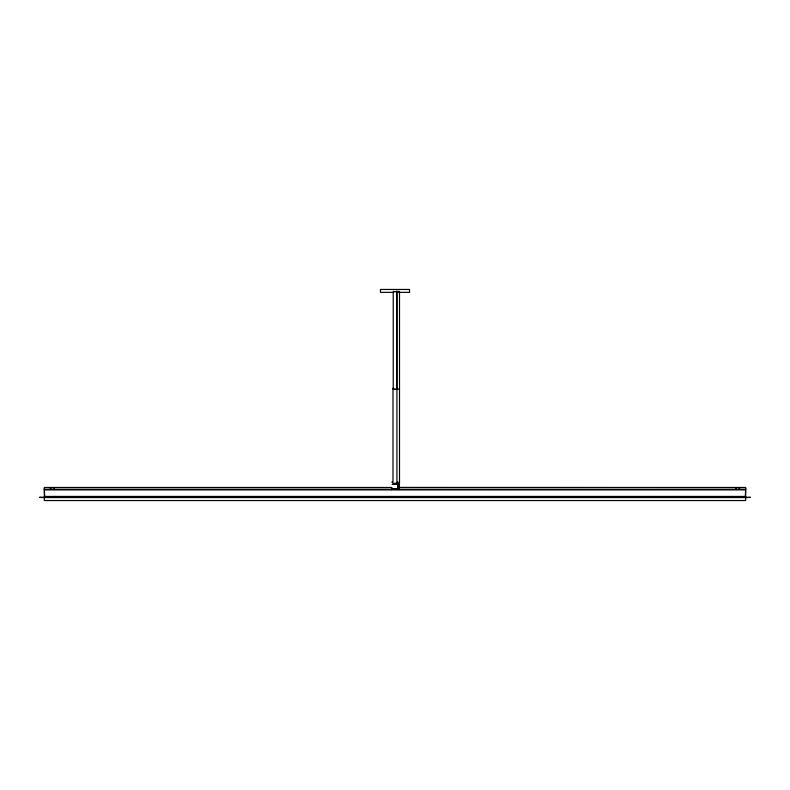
<?xml version="1.0" encoding="UTF-8"?>
<svg xmlns="http://www.w3.org/2000/svg" width="790" height="790" viewBox="0 0 790 790"><rect width="100%" height="100%" fill="white"/><g stroke="black" fill="none" stroke-linecap="round" stroke-linejoin="round"><path stroke-width="1.19" d="M399.128 483.115L398.022 483.994L397.666 482.404M397.972 484.724L399.355 484.724L397.795 484.823M395.365 483.144L394.635 483.144M393.795 292.359L380.484 292.359L380.484 289.456L409.516 289.456L409.516 292.359L396.205 292.359M392.097 484.398L394.25 484.398M395.75 484.398L397.903 484.398M397.666 485.179L399.355 485.179M397.666 485.623L399.355 485.623M397.666 486.067L399.355 486.067M397.666 486.522L399.355 486.522M397.666 486.966L399.355 486.966M391.919 487.479L44.339 487.479L44.339 500.544L745.661 500.544L745.661 487.479L397.666 487.42M397.666 487.865L399.355 487.865M44.339 488.368L44.665 496.436M397.666 488.309L399.128 488.309M745.661 488.368L745.335 496.436M391.949 488.516L392.887 488.516M397.113 488.516L398.051 488.516M50.234 488.595L51.014 488.595M53.483 488.595L54.253 488.595M735.747 488.595L736.517 488.595M738.986 488.595L739.766 488.595M44.339 489.257L745.661 489.257M44.665 489.899L745.335 489.899M44.339 496.436L745.661 496.436M44.339 497.562L745.661 497.562M44.438 497.641L39.5 497.325L750.5 497.325L745.562 497.641M397.795 488.269L399.345 488.427M399.513 292.132L399.513 483.115M398.545 489.721L398.545 488.921L391.455 488.921L391.455 489.721M396.935 292.132L396.935 483.115A2.014 0.78 0 0 1 395 483.895A2.014 0.78 0 0 1 392.986 483.115L392.986 388.621M396.778 292.132L396.778 388.621M393.223 292.132L393.223 388.621M392.097 481.683L392.097 482.611M399.355 483.115A1.126 1.126 0 0 1 398.308 484.24A1.126 1.126 0 0 1 397.113 483.283A1.126 1.126 0 0 1 397.972 482.009M399.414 388.423A1.294 0.523 0 0 1 398.871 389.075A1.294 0.523 0 0 1 397.202 388.947A1.294 0.523 0 0 1 397.311 388.255M399.414 482.917A1.294 0.504 0 0 1 398.871 483.549A1.294 0.504 0 0 1 397.202 483.421A1.294 0.504 0 0 1 397.311 482.759M399.138 291.273A1.294 0.523 0 0 1 397.311 291.273M396.639 388.344A1.778 0.721 0 0 1 395.889 389.243A1.778 0.721 0 0 1 393.588 389.065A1.778 0.721 0 0 1 393.746 388.107M396.639 291.184A1.778 0.721 0 0 1 395 291.629A1.778 0.721 0 0 1 393.361 291.184M396.866 388.325A2.014 0.78 0 0 1 396.007 389.302A2.014 0.78 0 0 1 393.4 389.095A2.014 0.78 0 0 1 393.578 388.068"/></g></svg>
